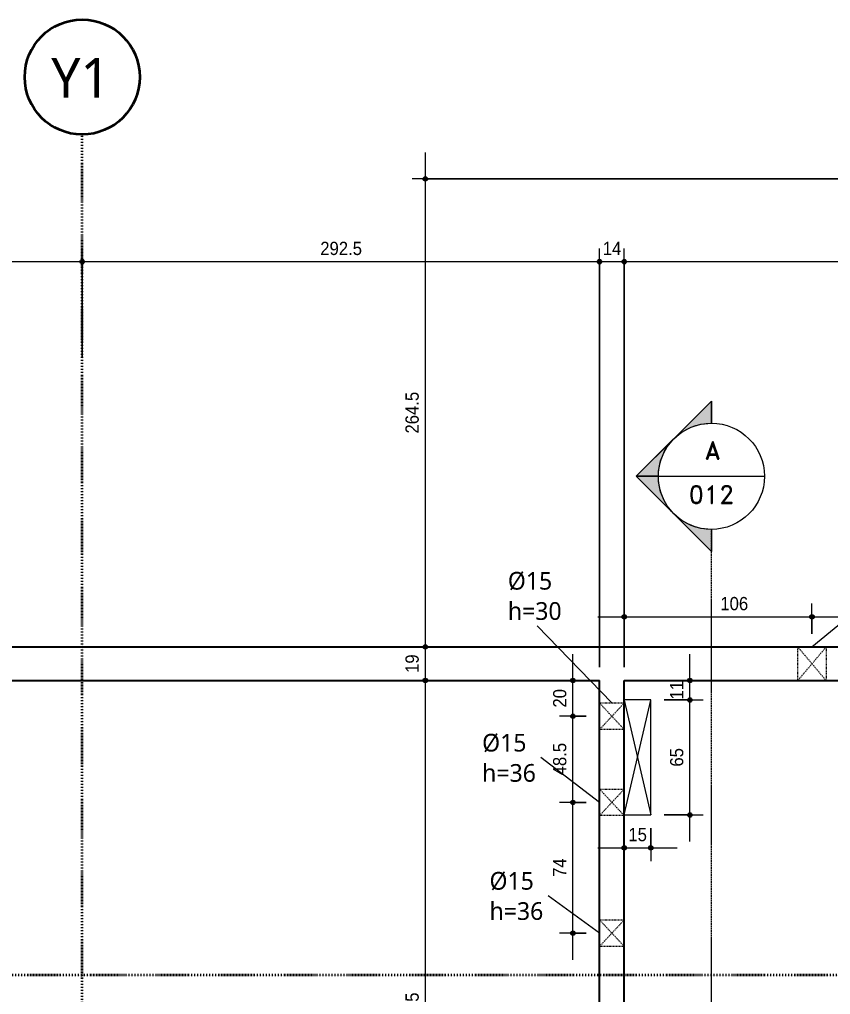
# Model space of a CAD drawing. Header units: centimetres. Extents: x -1897 to 22038, y -1268 to 84208.
# Drawn here: x -1042 to -583, y 213 to 764 of the extents above; entities that cross this region are included whole.
import ezdxf

# ---------------------------------------------------------------- set-up
doc = ezdxf.new("R2010")
doc.units = ezdxf.units.CM
for name, pattern in [('Centro de 6 mm', [1.32, 0.6, -0.24, 0.24, -0.24]), ('Dash dot', [1.5875, 0.635, -0.47625, 0, -0.47625]), ('Traço', [0.635, 0.3175, -0.3175])]:
    doc.linetypes.add(name, pattern=pattern)
for name, color, linetype, lineweight in [('A-ANNO-DIMS', 7, 'Continuous', 9), ('A-ANNO-DIMS-50', 7, 'Continuous', 9), ('A-FLOR', 7, 'Continuous', 18), ('A-GENM', 7, 'Continuous', 18), ('A-GENM-HDLN', 7, 'Traço', 18), ('A-GENM-IDEN', 7, 'Continuous', 9), ('G-ANNO-SYMB', 7, 'Continuous', 9), ('S-BEAM', 7, 'Continuous', 18), ('S-GRID', 7, 'Continuous', 9), ('S-GRID-IDEN', 7, 'Continuous', 9)]:
    doc.layers.add(name, color=color, linetype=linetype, lineweight=lineweight)
doc.styles.add('Arial_1', font='arial.ttf', dxfattribs={"width": 0.9, "height": 7.5})
doc.styles.add('Gadugi_1', font='gadugi.ttf', dxfattribs={"height": 10})
doc.styles.add('Gadugi_5', font='gadugi.ttf', dxfattribs={"height": 22.5})
doc.styles.add('RomanD', font='romand__.ttf', dxfattribs={"height": 10})
doc.dimstyles.new('PED_R80_1_5mm_ACIMA_As_ESQ__R00', dxfattribs={"dimscale": 30.48, "dimtxt": 7.651945, "dimasz": 0.328084, "dimexe": 0.246063, "dimexo": 0.246063, "dimgap": 0.049213, "dimtad": 1, "dimdec": 1, "dimrnd": 0.5, "dimdsep": 46, "dimtxsty": 'Arial_1', "dimblk1": 'DOTSMALL', "dimblk2": 'DOTSMALL', "dimsah": 1, "dimcen": 0.09, "dimdle": 0.492126, "dimazin": 0, "dimtfac": 1, "dimtdec": 4, "dimtix": 1, "dimtmove": 0, "dimatfit": 3, "dimfxl": 1, "dimtvp": 1, "dimtolj": 1, "dimtzin": 0, "dimarcsym": 2})
doc.dimstyles.new('PED_R80_1_5mm_ACIMA_As_ESQ__R00_1', dxfattribs={"dimscale": 30.48, "dimtxt": 7.651945, "dimasz": 0.328084, "dimexe": 0.246063, "dimexo": 0.246063, "dimgap": 0.049213, "dimtad": 1, "dimdec": 1, "dimrnd": 0.5, "dimdsep": 46, "dimtxsty": 'Arial_1', "dimblk1": 'DOTSMALL', "dimblk2": 'DOTSMALL', "dimsah": 1, "dimcen": 0.09, "dimdle": 0.492126, "dimazin": 0, "dimtfac": 1, "dimtdec": 4, "dimtix": 1, "dimtmove": 2, "dimatfit": 3, "dimfxl": 1, "dimtvp": 1, "dimtolj": 1, "dimtzin": 0, "dimarcsym": 2})
doc.dimstyles.new('PED_R80_1_5mm_ACIMA_As_ESQ__R00_3', dxfattribs={"dimscale": 30.48, "dimtxt": 7.651945, "dimasz": 0.328084, "dimexe": 0.246063, "dimexo": 0.246063, "dimgap": 0.049213, "dimtad": 1, "dimdec": 1, "dimrnd": 0.5, "dimdsep": 46, "dimtxsty": 'Arial_1', "dimblk1": 'DOTSMALL', "dimblk2": 'DOTSMALL', "dimsah": 1, "dimcen": 0.09, "dimdle": 0.492126, "dimazin": 0, "dimtfac": 1, "dimtdec": 4, "dimtix": 1, "dimtmove": 0, "dimatfit": 3, "dimfxl": 1, "dimtvp": 1, "dimtolj": 1, "dimtzin": 0, "dimarcsym": 2})

# ---------------------------------------------------------------- blocks, each defined once
blk = doc.blocks.new('PED_FURO_RETANGULAR_R04_2020 _INSTÂNCIA_ - FURO RET-3739415-PL K 100 - FORMA DO 6º PAVIMENTO')
at = {"layer": 'A-GENM-HDLN'}
for p, q in [((-8, 9.5), (8, -9.5)), ((-8, -9.5), (8, 9.5)), ((-8, -9.5), (-8, 9.5)), ((8, 9.5), (8, -9.5))]:
    blk.add_line(p, q, dxfattribs=at)
blk = doc.blocks.new('PED_FURO_CIRCULAR_R04_2020 _INSTÂNCIA_ - FURO CIRC-3745546-PL K 100 - FORMA DO 6º PAVIMENTO')
at = {"layer": 'A-GENM-HDLN'}
for p, q in [((7.5, -7), (-7.5, 7)), ((-7.5, -7), (7.5, 7)), ((-7.5, -7), (-7.5, 7)), ((7.5, 7), (7.5, -7))]:
    blk.add_line(p, q, dxfattribs=at)
blk = doc.blocks.new('PED_FURO_CIRCULAR_R04_2020 _INSTÂNCIA_ - FURO CIRC-3745760-PL K 100 - FORMA DO 6º PAVIMENTO')
at = {"layer": 'A-GENM-HDLN'}
for p, q in [((7.5, -7), (-7.5, 7)), ((-7.5, -7), (7.5, 7)), ((-7.5, -7), (-7.5, 7)), ((7.5, 7), (7.5, -7))]:
    blk.add_line(p, q, dxfattribs=at)
blk = doc.blocks.new('Corte - M_Cabeça do corte - Preenchida-2060824-PL K 100 - FORMA DO 6º PAVIMENTO')
at = {"layer": 'G-ANNO-SYMB'}
h = blk.add_hatch(color=256, dxfattribs=at)
edge = h.paths.add_edge_path(flags=0)
edge.add_line((-0.6, 0.849), (-0.6, 0.6))
edge.add_arc((-0.6, 0), 0.6, 90, 135)
edge.add_line((-1.024, 0.424), (-0.6, 0.849))
h = blk.add_hatch(color=256, dxfattribs=at)
edge = h.paths.add_edge_path(flags=0)
edge.add_line((-0.6, 0.849), (-0.176, 0.424))
edge.add_arc((-0.6, 0), 0.6, 45, 90)
edge.add_line((-0.6, 0.6), (-0.6, 0.849))
h = blk.add_hatch(color=256, dxfattribs=at)
edge = h.paths.add_edge_path(flags=0)
edge.add_line((-1.449, 0), (-1.024, 0.424))
edge.add_arc((-0.6, 0), 0.6, 135, 180)
edge.add_line((-1.2, 0), (-1.449, 0))
h = blk.add_hatch(color=256, dxfattribs=at)
edge = h.paths.add_edge_path(flags=0)
edge.add_line((0.249, 0), (0, 0))
edge.add_arc((-0.6, 0), 0.6, 360, 405)
edge.add_line((-0.176, 0.424), (0.249, 0))
for p, q in [((-0.6, 0.849), (-1.449, 0)), ((-0.6, 0.849), (-1.024, 0.424)), ((-0.6, 0.849), (0.249, 0)), ((-0.6, 0.6), (-0.6, 0.849)), ((-0.6, 0.849), (-0.6, 0.6)), ((-0.176, 0.424), (-0.6, 0.849)), ((-1.024, 0.424), (-1.449, 0)), ((0.249, 0), (-0.176, 0.424)), ((-1.449, 0), (-1.2, 0)), ((0, 0), (0.249, 0)), ((-1.2, 0), (-1.449, 0)), ((0, 0), (0.249, 0))]:
    blk.add_line(p, q, dxfattribs=at)
for start, end in [(360, 180), (90, 135), (45, 90), (135, 180), (360, 45), (180, 360)]:
    blk.add_arc((-0.6, 0), 0.6, start, end, dxfattribs=at)
blk = doc.blocks.new('Eixo - Y1-2173029-PL K 100 - FORMA DO 6º PAVIMENTO')
at = {"layer": 'S-GRID-IDEN', "color": 6, "lineweight": 35, "true_color": 0xff00ff}
blk.add_circle((0, 0), 0.65, dxfattribs=at)
blk = doc.blocks.new('DIMBLOCK97-PL K 100 - FORMA DO 6º PAVIMENTO')
at = {"layer": 'A-ANNO-DIMS-50', "true_color": 0x000032}
h = blk.add_hatch(color=178, dxfattribs=at)
edge = h.paths.add_edge_path(flags=0)
edge.add_arc((-1120.5, 627), 1.25, 0, 360)
h = blk.add_hatch(color=178, dxfattribs=at)
edge = h.paths.add_edge_path(flags=0)
edge.add_arc((-1006.5, 627), 1.25, 0, 360)
at = {"layer": 'A-ANNO-DIMS-50', "color": 178, "true_color": 0x000032}
for p, q in [((-1120.5, 416.75), (-1120.5, 634.5)), ((-1006.5, 573), (-1006.5, 634.5)), ((-1120.5, 627), (-1006.5, 627)), ((-1120.5, 627), (-1120.5, 416.75)), ((-1006.5, 627), (-1006.5, 573))]:
    blk.add_line(p, q, dxfattribs=at)
for centre in [(-1120.5, 627), (-1006.5, 627)]:
    blk.add_circle(centre, 1.25, dxfattribs=at)
at = {"layer": 'A-ANNO-DIMS-50', "color": 0, "insert": (-1071.27, 638.23), "char_height": 7.5, "width": 18.6472, "attachment_point": 1, "line_spacing_factor": 0.941778, "style": 'Arial_1'}
blk.add_mtext('114', dxfattribs=at)
blk = doc.blocks.new('_DotSmall')
at = {"color": 0, "linetype": 'ByBlock', "const_width": 0.5}
blk.add_lwpolyline([(-0.0625, 0, 1), (0.0625, 0, 1)], format="xyb", close=True, dxfattribs=at)
blk = doc.blocks.new('DIMBLOCK98-PL K 100 - FORMA DO 6º PAVIMENTO')
at = {"layer": 'A-ANNO-DIMS-50', "true_color": 0x000032}
h = blk.add_hatch(color=178, dxfattribs=at)
edge = h.paths.add_edge_path(flags=0)
edge.add_arc((-1006.5, 627), 1.25, 0, 360)
h = blk.add_hatch(color=178, dxfattribs=at)
edge = h.paths.add_edge_path(flags=0)
edge.add_arc((-714, 627), 1.25, 0, 360)
at = {"layer": 'A-ANNO-DIMS-50', "color": 178, "true_color": 0x000032}
for p, q in [((-1006.5, 573), (-1006.5, 634.5)), ((-714, 397.75), (-714, 634.5)), ((-1006.5, 627), (-714, 627)), ((-1006.5, 627), (-1006.5, 573)), ((-714, 627), (-714, 397.75))]:
    blk.add_line(p, q, dxfattribs=at)
for centre in [(-1006.5, 627), (-714, 627)]:
    blk.add_circle(centre, 1.25, dxfattribs=at)
at = {"layer": 'A-ANNO-DIMS-50', "color": 0, "insert": (-871.9, 638.23), "char_height": 7.5, "width": 27.9708, "attachment_point": 1, "line_spacing_factor": 0.941778, "style": 'Arial_1'}
blk.add_mtext('292.5', dxfattribs=at)
blk = doc.blocks.new('DIMBLOCK99-PL K 100 - FORMA DO 6º PAVIMENTO')
at = {"layer": 'A-ANNO-DIMS-50', "true_color": 0x000032}
h = blk.add_hatch(color=178, dxfattribs=at)
edge = h.paths.add_edge_path(flags=0)
edge.add_arc((-714, 627), 1.25, 0, 360)
h = blk.add_hatch(color=178, dxfattribs=at)
edge = h.paths.add_edge_path(flags=0)
edge.add_arc((-700, 627), 1.25, 0, 360)
at = {"layer": 'A-ANNO-DIMS-50', "color": 178, "true_color": 0x000032}
for p, q in [((-714, 397.75), (-714, 634.5)), ((-700, 397.75), (-700, 634.5)), ((-714, 627), (-700, 627)), ((-714, 627), (-714, 397.75)), ((-700, 627), (-700, 397.75))]:
    blk.add_line(p, q, dxfattribs=at)
for centre in [(-714, 627), (-700, 627)]:
    blk.add_circle(centre, 1.25, dxfattribs=at)
at = {"layer": 'A-ANNO-DIMS-50', "color": 0, "insert": (-712.18, 638.23), "char_height": 7.5, "width": 12.4315, "attachment_point": 1, "line_spacing_factor": 0.941778, "style": 'Arial_1'}
blk.add_mtext('14', dxfattribs=at)
blk = doc.blocks.new('DIMBLOCK100-PL K 100 - FORMA DO 6º PAVIMENTO')
at = {"layer": 'A-ANNO-DIMS-50', "true_color": 0x000032}
h = blk.add_hatch(color=178, dxfattribs=at)
edge = h.paths.add_edge_path(flags=0)
edge.add_arc((-700, 627), 1.25, 0, 360)
h = blk.add_hatch(color=178, dxfattribs=at)
edge = h.paths.add_edge_path(flags=0)
edge.add_arc((-295, 627), 1.25, 0, 360)
at = {"layer": 'A-ANNO-DIMS-50', "color": 178, "true_color": 0x000032}
for p, q in [((-700, 397.75), (-700, 634.5)), ((-295, 621.26), (-295, 634.5)), ((-700, 627), (-295, 627)), ((-700, 627), (-700, 397.75)), ((-295, 627), (-295, 621.26))]:
    blk.add_line(p, q, dxfattribs=at)
for centre in [(-700, 627), (-295, 627)]:
    blk.add_circle(centre, 1.25, dxfattribs=at)
at = {"layer": 'A-ANNO-DIMS-50', "color": 0, "insert": (-505.27, 638.23), "char_height": 7.5, "width": 18.6472, "attachment_point": 1, "line_spacing_factor": 0.941778, "style": 'Arial_1'}
blk.add_mtext('405', dxfattribs=at)
blk = doc.blocks.new('DIMBLOCK133-PL K 100 - FORMA DO 6º PAVIMENTO')
at = {"layer": 'A-ANNO-DIMS-50', "true_color": 0x000032}
h = blk.add_hatch(color=178, dxfattribs=at)
edge = h.paths.add_edge_path(flags=0)
edge.add_arc((-812.48, 390.25), 1.25, 0, 360)
h = blk.add_hatch(color=178, dxfattribs=at)
edge = h.paths.add_edge_path(flags=0)
edge.add_arc((-812.48, 13.75), 1.25, 0, 360)
at = {"layer": 'A-ANNO-DIMS-50', "color": 178, "true_color": 0x000032}
for p, q in [((-806.75, 390.25), (-819.98, 390.25)), ((-812.48, 13.75), (-812.48, 390.25)), ((-812.48, 390.25), (-806.75, 390.25)), ((-707.5, 13.75), (-819.98, 13.75)), ((-812.48, 13.75), (-707.5, 13.75))]:
    blk.add_line(p, q, dxfattribs=at)
for centre in [(-812.48, 390.25), (-812.48, 13.75)]:
    blk.add_circle(centre, 1.25, dxfattribs=at)
at = {"layer": 'A-ANNO-DIMS-50', "color": 0, "insert": (-823.72, 190.35), "char_height": 7.5, "width": 27.9708, "attachment_point": 1, "rotation": 90, "line_spacing_factor": 0.941778, "style": 'Arial_1'}
blk.add_mtext('376.5', dxfattribs=at)
blk = doc.blocks.new('DIMBLOCK134-PL K 100 - FORMA DO 6º PAVIMENTO')
at = {"layer": 'A-ANNO-DIMS-50', "true_color": 0x000032}
h = blk.add_hatch(color=178, dxfattribs=at)
edge = h.paths.add_edge_path(flags=0)
edge.add_arc((-812.48, 409.25), 1.25, 0, 360)
h = blk.add_hatch(color=178, dxfattribs=at)
edge = h.paths.add_edge_path(flags=0)
edge.add_arc((-812.48, 390.25), 1.25, 0, 360)
at = {"layer": 'A-ANNO-DIMS-50', "color": 178, "true_color": 0x000032}
for p, q in [((-806.75, 409.25), (-819.98, 409.25)), ((-812.48, 390.25), (-812.48, 409.25)), ((-812.48, 409.25), (-806.75, 409.25)), ((-806.75, 390.25), (-819.98, 390.25)), ((-812.48, 390.25), (-806.75, 390.25))]:
    blk.add_line(p, q, dxfattribs=at)
for centre in [(-812.48, 409.25), (-812.48, 390.25)]:
    blk.add_circle(centre, 1.25, dxfattribs=at)
at = {"layer": 'A-ANNO-DIMS-50', "color": 0, "insert": (-823.72, 394.57), "char_height": 7.5, "width": 12.4315, "attachment_point": 1, "rotation": 90, "line_spacing_factor": 0.941778, "style": 'Arial_1'}
blk.add_mtext('19', dxfattribs=at)
blk = doc.blocks.new('DIMBLOCK135-PL K 100 - FORMA DO 6º PAVIMENTO')
at = {"layer": 'A-ANNO-DIMS-50', "true_color": 0x000032}
h = blk.add_hatch(color=178, dxfattribs=at)
edge = h.paths.add_edge_path(flags=0)
edge.add_arc((-812.48, 673.75), 1.25, 0, 360)
h = blk.add_hatch(color=178, dxfattribs=at)
edge = h.paths.add_edge_path(flags=0)
edge.add_arc((-812.48, 409.25), 1.25, 0, 360)
at = {"layer": 'A-ANNO-DIMS-50', "color": 178, "true_color": 0x000032}
for p, q in [((-812.48, 409.25), (-812.48, 688.75)), ((-302.5, 673.75), (-819.98, 673.75)), ((-812.48, 673.75), (-302.5, 673.75)), ((-806.75, 409.25), (-819.98, 409.25)), ((-812.48, 409.25), (-806.75, 409.25))]:
    blk.add_line(p, q, dxfattribs=at)
for centre in [(-812.48, 673.75), (-812.48, 409.25)]:
    blk.add_circle(centre, 1.25, dxfattribs=at)
at = {"layer": 'A-ANNO-DIMS-50', "color": 0, "insert": (-823.72, 529.85), "char_height": 7.5, "width": 27.9708, "attachment_point": 1, "rotation": 90, "line_spacing_factor": 0.941778, "style": 'Arial_1'}
blk.add_mtext('264.5', dxfattribs=at)
blk = doc.blocks.new('DIMBLOCK291-PL K 100 - FORMA DO 6º PAVIMENTO')
at = {"layer": 'A-ANNO-DIMS-50', "true_color": 0x000032}
h = blk.add_hatch(color=178, dxfattribs=at)
edge = h.paths.add_edge_path(flags=0)
edge.add_arc((-700, 426.27), 1.25, 0, 360)
h = blk.add_hatch(color=178, dxfattribs=at)
edge = h.paths.add_edge_path(flags=0)
edge.add_arc((-593.87, 426.27), 1.25, 0, 360)
at = {"layer": 'A-ANNO-DIMS-50', "color": 178, "true_color": 0x000032}
for p, q in [((-700, 397.75), (-700, 433.77)), ((-593.87, 416.75), (-593.87, 433.77)), ((-715, 426.27), (-578.87, 426.27)), ((-700, 426.27), (-700, 397.75)), ((-593.87, 426.27), (-593.87, 416.75))]:
    blk.add_line(p, q, dxfattribs=at)
for centre in [(-700, 426.27), (-593.87, 426.27)]:
    blk.add_circle(centre, 1.25, dxfattribs=at)
at = {"layer": 'A-ANNO-DIMS-50', "color": 0, "insert": (-645.67, 437.5), "char_height": 7.5, "width": 18.6472, "attachment_point": 1, "line_spacing_factor": 0.941778, "style": 'Arial_1'}
blk.add_mtext('106', dxfattribs=at)
blk = doc.blocks.new('DIMBLOCK292-PL K 100 - FORMA DO 6º PAVIMENTO')
at = {"layer": 'A-ANNO-DIMS-50', "true_color": 0x000032}
h = blk.add_hatch(color=178, dxfattribs=at)
edge = h.paths.add_edge_path(flags=0)
edge.add_arc((-662.89, 379.28), 1.25, 0, 360)
h = blk.add_hatch(color=178, dxfattribs=at)
edge = h.paths.add_edge_path(flags=0)
edge.add_arc((-662.89, 314.28), 1.25, 0, 360)
at = {"layer": 'A-ANNO-DIMS-50', "color": 178, "true_color": 0x000032}
for p, q in [((-677.53, 379.28), (-655.39, 379.28)), ((-662.89, 379.28), (-677.53, 379.28)), ((-662.89, 299.28), (-662.89, 379.28)), ((-677.53, 314.28), (-655.39, 314.28)), ((-662.89, 314.28), (-677.53, 314.28))]:
    blk.add_line(p, q, dxfattribs=at)
for centre in [(-662.89, 379.28), (-662.89, 314.28)]:
    blk.add_circle(centre, 1.25, dxfattribs=at)
at = {"layer": 'A-ANNO-DIMS-50', "color": 0, "insert": (-674.13, 341.6), "char_height": 7.5, "width": 12.4315, "attachment_point": 1, "rotation": 90, "line_spacing_factor": 0.941778, "style": 'Arial_1'}
blk.add_mtext('65', dxfattribs=at)
blk = doc.blocks.new('DIMBLOCK293-PL K 100 - FORMA DO 6º PAVIMENTO')
at = {"layer": 'A-ANNO-DIMS-50', "true_color": 0x000032}
h = blk.add_hatch(color=178, dxfattribs=at)
edge = h.paths.add_edge_path(flags=0)
edge.add_arc((-662.89, 390.25), 1.25, 0, 360)
h = blk.add_hatch(color=178, dxfattribs=at)
edge = h.paths.add_edge_path(flags=0)
edge.add_arc((-662.89, 379.28), 1.25, 0, 360)
at = {"layer": 'A-ANNO-DIMS-50', "color": 178, "true_color": 0x000032}
for p, q in [((-662.89, 379.28), (-662.89, 405.25)), ((-657.16, 390.25), (-670.39, 390.25)), ((-662.89, 390.25), (-657.16, 390.25)), ((-677.53, 379.28), (-655.39, 379.28)), ((-662.89, 379.28), (-677.53, 379.28))]:
    blk.add_line(p, q, dxfattribs=at)
for centre in [(-662.89, 390.25), (-662.89, 379.28)]:
    blk.add_circle(centre, 1.25, dxfattribs=at)
at = {"layer": 'A-ANNO-DIMS-50', "color": 0, "insert": (-674.13, 379.58), "char_height": 7.5, "width": 12.4315, "attachment_point": 1, "rotation": 90, "line_spacing_factor": 0.941778, "style": 'Arial_1'}
blk.add_mtext('11', dxfattribs=at)
blk = doc.blocks.new('DIMBLOCK294-PL K 100 - FORMA DO 6º PAVIMENTO')
at = {"layer": 'A-ANNO-DIMS-50', "true_color": 0x000032}
h = blk.add_hatch(color=178, dxfattribs=at)
edge = h.paths.add_edge_path(flags=0)
edge.add_arc((-700, 295.73), 1.25, 0, 360)
h = blk.add_hatch(color=178, dxfattribs=at)
edge = h.paths.add_edge_path(flags=0)
edge.add_arc((-685.03, 295.73), 1.25, 0, 360)
at = {"layer": 'A-ANNO-DIMS-50', "color": 178, "true_color": 0x000032}
for p, q in [((-700, 290), (-700, 303.23)), ((-685.03, 306.78), (-685.03, 288.23)), ((-685.03, 295.73), (-685.03, 306.78)), ((-715, 295.73), (-670.03, 295.73)), ((-700, 295.73), (-700, 290))]:
    blk.add_line(p, q, dxfattribs=at)
for centre in [(-700, 295.73), (-685.03, 295.73)]:
    blk.add_circle(centre, 1.25, dxfattribs=at)
at = {"layer": 'A-ANNO-DIMS-50', "color": 0, "insert": (-697.69, 306.97), "char_height": 7.5, "width": 12.4315, "attachment_point": 1, "line_spacing_factor": 0.941778, "style": 'Arial_1'}
blk.add_mtext('15', dxfattribs=at)
blk = doc.blocks.new('DIMBLOCK295-PL K 100 - FORMA DO 6º PAVIMENTO')
at = {"layer": 'A-ANNO-DIMS-50', "true_color": 0x000032}
h = blk.add_hatch(color=178, dxfattribs=at)
edge = h.paths.add_edge_path(flags=0)
edge.add_arc((-729.04, 321.4), 1.25, 0, 360)
h = blk.add_hatch(color=178, dxfattribs=at)
edge = h.paths.add_edge_path(flags=0)
edge.add_arc((-729.04, 247.5), 1.25, 0, 360)
at = {"layer": 'A-ANNO-DIMS-50', "color": 178, "true_color": 0x000032}
for p, q in [((-721.5, 321.4), (-736.54, 321.4)), ((-729.04, 232.5), (-729.04, 321.4)), ((-729.04, 321.4), (-721.5, 321.4)), ((-721.5, 247.5), (-736.54, 247.5)), ((-729.04, 247.5), (-721.5, 247.5))]:
    blk.add_line(p, q, dxfattribs=at)
for centre in [(-729.04, 321.4), (-729.04, 247.5)]:
    blk.add_circle(centre, 1.25, dxfattribs=at)
at = {"layer": 'A-ANNO-DIMS-50', "color": 0, "insert": (-740.27, 279.27), "char_height": 7.5, "width": 12.4315, "attachment_point": 1, "rotation": 90, "line_spacing_factor": 0.941778, "style": 'Arial_1'}
blk.add_mtext('74', dxfattribs=at)
blk = doc.blocks.new('DIMBLOCK296-PL K 100 - FORMA DO 6º PAVIMENTO')
at = {"layer": 'A-ANNO-DIMS-50', "true_color": 0x000032}
h = blk.add_hatch(color=178, dxfattribs=at)
edge = h.paths.add_edge_path(flags=0)
edge.add_arc((-729.04, 370.07), 1.25, 0, 360)
h = blk.add_hatch(color=178, dxfattribs=at)
edge = h.paths.add_edge_path(flags=0)
edge.add_arc((-729.04, 321.4), 1.25, 0, 360)
at = {"layer": 'A-ANNO-DIMS-50', "color": 178, "true_color": 0x000032}
for p, q in [((-721.5, 370.07), (-736.54, 370.07)), ((-729.04, 321.4), (-729.04, 370.07)), ((-729.04, 370.07), (-721.5, 370.07)), ((-721.5, 321.4), (-736.54, 321.4)), ((-729.04, 321.4), (-721.5, 321.4))]:
    blk.add_line(p, q, dxfattribs=at)
for centre in [(-729.04, 370.07), (-729.04, 321.4)]:
    blk.add_circle(centre, 1.25, dxfattribs=at)
at = {"layer": 'A-ANNO-DIMS-50', "color": 0, "insert": (-740.27, 336.67), "char_height": 7.5, "width": 21.7551, "attachment_point": 1, "rotation": 90, "line_spacing_factor": 0.941778, "style": 'Arial_1'}
blk.add_mtext('48.5', dxfattribs=at)
blk = doc.blocks.new('DIMBLOCK297-PL K 100 - FORMA DO 6º PAVIMENTO')
at = {"layer": 'A-ANNO-DIMS-50', "true_color": 0x000032}
h = blk.add_hatch(color=178, dxfattribs=at)
edge = h.paths.add_edge_path(flags=0)
edge.add_arc((-729.04, 390.25), 1.25, 0, 360)
h = blk.add_hatch(color=178, dxfattribs=at)
edge = h.paths.add_edge_path(flags=0)
edge.add_arc((-729.04, 370.07), 1.25, 0, 360)
at = {"layer": 'A-ANNO-DIMS-50', "color": 178, "true_color": 0x000032}
for p, q in [((-729.04, 370.07), (-729.04, 405.25)), ((-723.3, 390.25), (-736.54, 390.25)), ((-729.04, 390.25), (-723.3, 390.25)), ((-721.5, 370.07), (-736.54, 370.07)), ((-729.04, 370.07), (-721.5, 370.07))]:
    blk.add_line(p, q, dxfattribs=at)
for centre in [(-729.04, 390.25), (-729.04, 370.07)]:
    blk.add_circle(centre, 1.25, dxfattribs=at)
at = {"layer": 'A-ANNO-DIMS-50', "color": 0, "insert": (-740.27, 374.98), "char_height": 7.5, "width": 12.4315, "attachment_point": 1, "rotation": 90, "line_spacing_factor": 0.941778, "style": 'Arial_1'}
blk.add_mtext('20', dxfattribs=at)

msp = doc.modelspace()

# ---------------------------------------------------------------- linework, layer by layer
at = {"lineweight": 18}
for p, q in [((-700, 314.3), (-685.03, 379.26)), ((-700, 379.26), (-685.03, 314.3))]:
    msp.add_line(p, q, dxfattribs=at)
at = {"layer": 'A-FLOR'}
for p, q in [((-685.03, 379.28), (-700, 379.28)), ((-685.03, 314.28), (-685.03, 379.28)), ((-700, 314.28), (-685.03, 314.28))]:
    msp.add_line(p, q, dxfattribs=at)
at = {"layer": 'A-GENM-IDEN'}
for p, q in [((-593.87, 409.25), (-563.31, 434.72)), ((-707, 377.57), (-749.27, 421.27)), ((-714, 321.4), (-747.27, 346.73)), ((-714, 247.5), (-743.09, 268.65))]:
    msp.add_line(p, q, dxfattribs=at)
at = {"layer": 'G-ANNO-SYMB'}
msp.add_line((-680.73, 505.68), (-620.73, 505.68), dxfattribs=at)
at = {"layer": 'G-ANNO-SYMB', "linetype": 'Centro de 6 mm'}
msp.add_line((-650.73, -1171.69), (-650.73, 475.68), dxfattribs=at)
at = {"layer": 'S-BEAM', "lineweight": 25}
for p, q in [((-1120.5, 409.25), (-295, 409.25)), ((-1120.5, 390.25), (-714, 390.25)), ((-714, -215.25), (-714, 390.25)), ((-700, 13.75), (-700, 390.25)), ((-700, 390.25), (-295, 390.25))]:
    msp.add_line(p, q, dxfattribs=at)
at = {"layer": 'S-GRID', "color": 6, "linetype": 'Dash dot', "lineweight": 35, "true_color": 0xff00ff}
msp.add_line((-1006.5, -1202.65), (-1006.5, 698.85), dxfattribs=at)
at = {"layer": 'S-GRID', "color": 114, "linetype": 'Dash dot', "lineweight": 35, "true_color": 0x00b050}
msp.add_line((1840.12, 223.75), (-1832.27, 223.75), dxfattribs=at)

# ---------------------------------------------------------------- block references
at = {"layer": 'A-GENM', "linetype": 'Traço'}
msp.add_blockref('PED_FURO_RETANGULAR_R04_2020 _INSTÂNCIA_ - FURO RET-3739415-PL K 100 - FORMA DO 6º PAVIMENTO', (-593.87, 399.75), dxfattribs=at)
at = {"layer": 'A-GENM', "linetype": 'Traço', "rotation": 89.9999999999999}
for name, p in [('PED_FURO_CIRCULAR_R04_2020 _INSTÂNCIA_ - FURO CIRC-3745546-PL K 100 - FORMA DO 6º PAVIMENTO', (-707, 370.07)), ('PED_FURO_CIRCULAR_R04_2020 _INSTÂNCIA_ - FURO CIRC-3745760-PL K 100 - FORMA DO 6º PAVIMENTO', (-707, 321.4)), ('PED_FURO_CIRCULAR_R04_2020 _INSTÂNCIA_ - FURO CIRC-3745760-PL K 100 - FORMA DO 6º PAVIMENTO', (-707, 247.5))]:
    msp.add_blockref(name, p, dxfattribs=at)
at = {"layer": 'G-ANNO-SYMB', "extrusion": (0, 0, -1), "xscale": 49.99999999999998, "yscale": 49.99999999999998, "zscale": 49.99999999999998, "rotation": 270.0000000000002}
msp.add_blockref('Corte - M_Cabeça do corte - Preenchida-2060824-PL K 100 - FORMA DO 6º PAVIMENTO', (650.73, 475.68), dxfattribs=at)
at = {"layer": 'S-GRID-IDEN', "color": 6, "true_color": 0xff00ff, "xscale": 49.99999999999998, "yscale": 49.99999999999998, "zscale": 49.99999999999998}
msp.add_blockref('Eixo - Y1-2173029-PL K 100 - FORMA DO 6º PAVIMENTO', (-1006.5, 731.35), dxfattribs=at)

# ---------------------------------------------------------------- texts
at = {"layer": 'A-GENM-IDEN', "char_height": 10, "attachment_point": 1, "style": 'Gadugi_1'}
for s, insert, width in [('Ø15', (-765.82, 451.64), 31.2658), ('h=30', (-765.82, 434.56), 39.6835), ('Ø15', (-780.37, 360.14), 31.2658), ('h=36', (-780.37, 343.06), 39.6835), ('Ø15', (-776.19, 282.06), 31.2658), ('h=36', (-776.19, 264.98), 39.6835)]:
    msp.add_mtext(s, dxfattribs=dict(at, insert=insert, width=width))
at = {"layer": 'G-ANNO-SYMB', "char_height": 10, "attachment_point": 1, "style": 'RomanD'}
for s, insert, width in [('A', (-654.29, 525.3), 11.2236), ('012', (-663.54, 500.36), 33.6709)]:
    msp.add_mtext(s, dxfattribs=dict(at, insert=insert, width=width))
at = {"layer": 'S-GRID-IDEN', "color": 6, "true_color": 0xff00ff, "insert": (-1024.03, 742.14), "char_height": 22.5, "width": 42.0886, "attachment_point": 1, "style": 'Gadugi_5'}
msp.add_mtext('Y1', dxfattribs=at)

# ---------------------------------------------------------------- dimensions: what is measured, and where the dimension line sits
at = {"layer": 'A-ANNO-DIMS', "color": 178, "true_color": 0x000032}
for base, p1, p2, dimstyle, override, picture, middle in [((-812.48, 673.75), (-814.25, 409.25), (-295, 673.75), 'PED_R80_1_5mm_ACIMA_As_ESQ__R00', {"dimpost": '<>', "dimfxl": 582.73424}, 'DIMBLOCK135-PL K 100 - FORMA DO 6º PAVIMENTO', (-817.81, 541.5)), ((-812.48, 409.25), (-814.25, 390.25), (-814.25, 409.25), 'PED_R80_1_5mm_ACIMA_As_ESQ__R00', {"dimpost": '<>', "dimfxl": 19}, 'DIMBLOCK134-PL K 100 - FORMA DO 6º PAVIMENTO', (-817.81, 399.75)), ((-729.04, 390.25), (-714, 370.07), (-730.8, 390.25), 'PED_R80_1_5mm_ACIMA_As_ESQ__R00_3', {"dimpost": '<>', "dimfxl": 26.263449}, 'DIMBLOCK297-PL K 100 - FORMA DO 6º PAVIMENTO', (-734.36, 380.16)), ((-662.89, 390.25), (-685.03, 379.28), (-664.66, 390.25), 'PED_R80_1_5mm_ACIMA_As_ESQ__R00_3', {"dimpost": '<>', "dimfxl": 23.138142}, 'DIMBLOCK293-PL K 100 - FORMA DO 6º PAVIMENTO', (-668.15, 384.76)), ((-812.48, 390.25), (-700, 13.75), (-814.25, 390.25), 'PED_R80_1_5mm_ACIMA_As_ESQ__R00', {"dimpost": '<>', "dimfxl": 393.45261}, 'DIMBLOCK133-PL K 100 - FORMA DO 6º PAVIMENTO', (-817.81, 202)), ((-662.89, 379.28), (-685.03, 314.28), (-685.03, 379.28), 'PED_R80_1_5mm_ACIMA_As_ESQ__R00_3', {"dimpost": '<>', "dimfxl": 65}, 'DIMBLOCK292-PL K 100 - FORMA DO 6º PAVIMENTO', (-668.22, 346.78)), ((-729.04, 370.07), (-714, 321.4), (-714, 370.07), 'PED_R80_1_5mm_ACIMA_As_ESQ__R00_3', {"dimpost": '<>', "dimfxl": 48.667522}, 'DIMBLOCK296-PL K 100 - FORMA DO 6º PAVIMENTO', (-734.36, 345.73)), ((-729.04, 321.4), (-714, 247.5), (-714, 321.4), 'PED_R80_1_5mm_ACIMA_As_ESQ__R00_3', {"dimpost": '<>', "dimfxl": 73.892941}, 'DIMBLOCK295-PL K 100 - FORMA DO 6º PAVIMENTO', (-734.29, 284.45))]:
    dim = msp.add_linear_dim(base=base, p1=p1, p2=p2, angle=90, dimstyle=dimstyle, override=override, dxfattribs=at)
    dim.commit()
    dim.dimension.update_dxf_attribs({"geometry": picture, "text_midpoint": middle})
for base, p1, p2, dimstyle, override, picture, middle in [((-1006.5, 627), (-1120.5, 409.25), (-1006.5, 580.5), 'PED_R80_1_5mm_ACIMA_As_ESQ__R00', {"dimpost": '<>', "dimfxl": 205.727024}, 'DIMBLOCK97-PL K 100 - FORMA DO 6º PAVIMENTO', (-1063.5, 632.26)), ((-714, 627), (-1006.5, 580.5), (-714, 390.25), 'PED_R80_1_5mm_ACIMA_As_ESQ__R00', {"dimpost": '<>', "dimfxl": 348.930499}, 'DIMBLOCK98-PL K 100 - FORMA DO 6º PAVIMENTO', (-860.25, 632.32)), ((-700, 627), (-714, 390.25), (-700, 390.25), 'PED_R80_1_5mm_ACIMA_As_ESQ__R00', {"dimpost": '<>', "dimfxl": 14}, 'DIMBLOCK99-PL K 100 - FORMA DO 6º PAVIMENTO', (-707, 632.26)), ((-295, 627), (-700, 390.25), (-295, 628.76), 'PED_R80_1_5mm_ACIMA_As_ESQ__R00', {"dimpost": '<>', "dimfxl": 470.014484}, 'DIMBLOCK100-PL K 100 - FORMA DO 6º PAVIMENTO', (-497.5, 632.32)), ((-685.03, 295.73), (-700, 297.5), (-685.03, 314.28), 'PED_R80_1_5mm_ACIMA_As_ESQ__R00_3', {"dimpost": '<>', "dimfxl": 22.48899}, 'DIMBLOCK294-PL K 100 - FORMA DO 6º PAVIMENTO', (-692.51, 301.06))]:
    dim = msp.add_linear_dim(base=base, p1=p1, p2=p2, dimstyle=dimstyle, override=override, dxfattribs=at)
    dim.commit()
    dim.dimension.update_dxf_attribs({"geometry": picture, "text_midpoint": middle})
dim = msp.add_linear_dim(base=(-593.87, 426.27), p1=(-700, 390.25), p2=(-593.87, 409.25), dimstyle='PED_R80_1_5mm_ACIMA_As_ESQ__R00_1', override={"dimpost": '<>', "dimfxl": 107.819336}, dxfattribs=at)
dim.commit()
dim.dimension.update_dxf_attribs({"geometry": 'DIMBLOCK291-PL K 100 - FORMA DO 6º PAVIMENTO', "text_midpoint": (-636.35, 432.5), "dimtype": 160})

doc.saveas('drawing.dxf')
